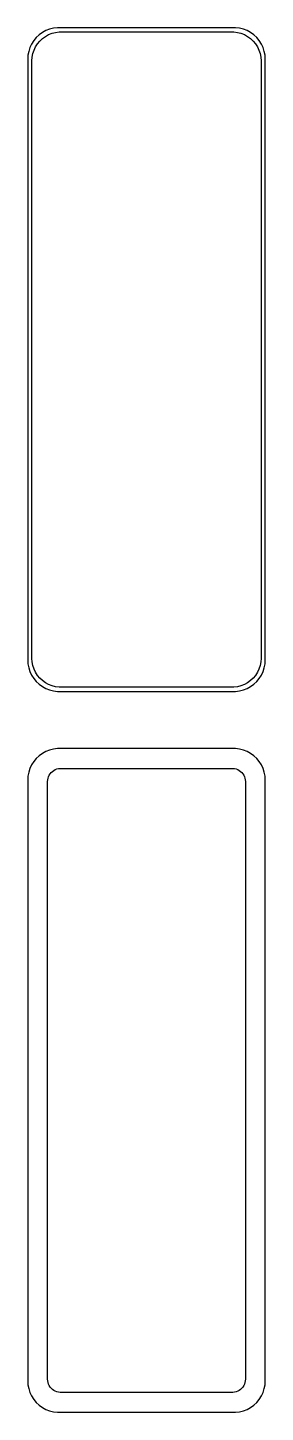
# Model space of a CAD drawing. Header units: metres. Extents: x -19 to 19, y 176 to 394.
import ezdxf

# ---------------------------------------------------------------- set-up
doc = ezdxf.new("R2010")
doc.units = ezdxf.units.M

msp = doc.modelspace()

# ---------------------------------------------------------------- linework, layer by layer
for p, q in [((-15.2951, 394.255), (-15.8789, 394.024)), ((-14.6869, 394.411), (-15.2951, 394.255)), ((-14.0639, 394.49), (-14.6869, 394.411)), ((14.0639, 394.49), (-14.0639, 394.49)), ((14.6869, 394.411), (14.0639, 394.49)), ((15.2951, 394.255), (14.6869, 394.411)), ((15.8789, 394.024), (15.2951, 394.255)), ((-17.7951, 392.439), (-18.1315, 391.909)), ((-17.3948, 392.923), (-17.7951, 392.439)), ((-16.9371, 393.353), (-17.3948, 392.923)), ((-17.204, 391.941), (-16.8375, 392.384)), ((-16.4291, 393.722), (-16.9371, 393.353)), ((-16.8375, 392.384), (-16.4184, 392.778)), ((-15.8789, 394.024), (-16.4291, 393.722)), ((-16.4184, 392.778), (-15.9532, 393.116)), ((-15.9532, 393.116), (-15.4494, 393.393)), ((-15.4494, 393.393), (-14.9148, 393.604)), ((-14.9148, 393.604), (-14.3579, 393.747)), ((-14.3579, 393.747), (-13.7875, 393.819)), ((-13.7875, 393.819), (13.7875, 393.819)), ((13.7875, 393.819), (14.3579, 393.747)), ((14.3579, 393.747), (14.9148, 393.604)), ((14.9148, 393.604), (15.4494, 393.393)), ((15.4494, 393.393), (15.9532, 393.116)), ((16.4291, 393.722), (15.8789, 394.024)), ((15.9532, 393.116), (16.4184, 392.778)), ((16.4184, 392.778), (16.8375, 392.384)), ((16.9371, 393.353), (16.4291, 393.722)), ((16.8375, 392.384), (17.204, 391.941)), ((17.3948, 392.923), (16.9371, 393.353)), ((17.7951, 392.439), (17.3948, 392.923)), ((18.1315, 391.909), (17.7951, 392.439)), ((-18.7106, 390.127), (-18.75, 389.5)), ((-18.5929, 390.743), (-18.7106, 390.127)), ((-18.3989, 391.341), (-18.5929, 390.743)), ((-18.1315, 391.909), (-18.3989, 391.341)), ((-18.0784, 389.25), (-18.0423, 389.824)), ((-18.0423, 389.824), (-17.9346, 390.389)), ((-17.9346, 390.389), (-17.7569, 390.935)), ((-17.7569, 390.935), (-17.5121, 391.456)), ((-17.5121, 391.456), (-17.204, 391.941)), ((17.204, 391.941), (17.5121, 391.456)), ((17.5121, 391.456), (17.7569, 390.935)), ((17.7569, 390.935), (17.9346, 390.389)), ((17.9346, 390.389), (18.0423, 389.824)), ((18.0423, 389.824), (18.0784, 389.25)), ((18.3989, 391.341), (18.1315, 391.909)), ((18.5929, 390.743), (18.3989, 391.341)), ((18.7106, 390.127), (18.5929, 390.743)), ((18.75, 389.5), (18.7106, 390.127)), ((-18.75, 389.5), (-18.75, 294.5)), ((-18.0784, 294.75), (-18.0784, 389.25)), ((18.0784, 389.25), (18.0784, 294.75)), ((18.75, 294.5), (18.75, 389.5)), ((-18.75, 294.5), (-18.7106, 293.873)), ((-18.7106, 293.873), (-18.5929, 293.257)), ((-18.0423, 294.176), (-18.0784, 294.75)), ((-17.9346, 293.611), (-18.0423, 294.176)), ((-17.7569, 293.065), (-17.9346, 293.611)), ((17.9346, 293.611), (17.7569, 293.065)), ((18.0423, 294.176), (17.9346, 293.611)), ((18.0784, 294.75), (18.0423, 294.176)), ((18.5929, 293.257), (18.7106, 293.873)), ((18.7106, 293.873), (18.75, 294.5)), ((-18.5929, 293.257), (-18.3989, 292.659)), ((-18.3989, 292.659), (-18.1315, 292.091)), ((-18.1315, 292.091), (-17.7951, 291.561)), ((-17.7951, 291.561), (-17.3948, 291.077)), ((-17.5121, 292.544), (-17.7569, 293.065)), ((-17.204, 292.059), (-17.5121, 292.544)), ((-16.8375, 291.616), (-17.204, 292.059)), ((-16.4184, 291.222), (-16.8375, 291.616)), ((16.8375, 291.616), (16.4184, 291.222)), ((17.204, 292.059), (16.8375, 291.616)), ((17.5121, 292.544), (17.204, 292.059)), ((17.3948, 291.077), (17.7951, 291.561)), ((17.7569, 293.065), (17.5121, 292.544)), ((17.7951, 291.561), (18.1315, 292.091)), ((18.1315, 292.091), (18.3989, 292.659)), ((18.3989, 292.659), (18.5929, 293.257)), ((-17.3948, 291.077), (-16.9371, 290.647)), ((-16.9371, 290.647), (-16.4291, 290.278)), ((-16.4291, 290.278), (-15.8789, 289.976)), ((-15.9532, 290.884), (-16.4184, 291.222)), ((-15.4494, 290.607), (-15.9532, 290.884)), ((-15.8789, 289.976), (-15.2951, 289.745)), ((-14.9148, 290.396), (-15.4494, 290.607)), ((-15.2951, 289.745), (-14.6869, 289.589)), ((-14.3579, 290.253), (-14.9148, 290.396)), ((-14.6869, 289.589), (-14.0639, 289.51)), ((-13.7875, 290.181), (-14.3579, 290.253)), ((-14.0639, 289.51), (14.0639, 289.51)), ((13.7875, 290.181), (-13.7875, 290.181)), ((14.3579, 290.253), (13.7875, 290.181)), ((14.0639, 289.51), (14.6869, 289.589)), ((14.9148, 290.396), (14.3579, 290.253)), ((14.6869, 289.589), (15.2951, 289.745)), ((15.4494, 290.607), (14.9148, 290.396)), ((15.2951, 289.745), (15.8789, 289.976)), ((15.9532, 290.884), (15.4494, 290.607)), ((15.8789, 289.976), (16.4291, 290.278)), ((16.4184, 291.222), (15.9532, 290.884)), ((16.4291, 290.278), (16.9371, 290.647)), ((16.9371, 290.647), (17.3948, 291.077)), ((-14.6869, 280.411), (-15.2951, 280.255)), ((-14.0639, 280.49), (-14.6869, 280.411)), ((14.0639, 280.49), (-14.0639, 280.49)), ((14.6869, 280.411), (14.0639, 280.49)), ((15.2951, 280.255), (14.6869, 280.411)), ((-17.7951, 278.439), (-18.1315, 277.909)), ((-17.3948, 278.923), (-17.7951, 278.439)), ((-16.9371, 279.353), (-17.3948, 278.923)), ((-16.4291, 279.722), (-16.9371, 279.353)), ((-15.8789, 280.024), (-16.4291, 279.722)), ((-15.2951, 280.255), (-15.8789, 280.024)), ((15.8789, 280.024), (15.2951, 280.255)), ((16.4291, 279.722), (15.8789, 280.024)), ((16.9371, 279.353), (16.4291, 279.722)), ((17.3948, 278.923), (16.9371, 279.353)), ((17.7951, 278.439), (17.3948, 278.923)), ((18.1315, 277.909), (17.7951, 278.439)), ((-18.7106, 276.127), (-18.75, 275.5)), ((-18.5929, 276.743), (-18.7106, 276.127)), ((-18.3989, 277.341), (-18.5929, 276.743)), ((-18.1315, 277.909), (-18.3989, 277.341)), ((-15.5434, 275.775), (-15.4615, 276.027)), ((-15.4615, 276.027), (-15.3487, 276.266)), ((-15.3487, 276.266), (-15.2067, 276.49)), ((-15.2067, 276.49), (-15.0378, 276.694)), ((-15.0378, 276.694), (-14.8447, 276.875)), ((-14.8447, 276.875), (-14.6304, 277.031)), ((-14.6304, 277.031), (-14.3982, 277.159)), ((-14.3982, 277.159), (-14.1519, 277.256)), ((-14.1519, 277.256), (-13.8953, 277.322)), ((-13.8953, 277.322), (-13.6325, 277.355)), ((-13.6325, 277.355), (13.6325, 277.355)), ((13.6325, 277.355), (13.8953, 277.322)), ((13.8953, 277.322), (14.1519, 277.256)), ((14.1519, 277.256), (14.3982, 277.159)), ((14.3982, 277.159), (14.6304, 277.031)), ((14.6304, 277.031), (14.8447, 276.875)), ((14.8447, 276.875), (15.0378, 276.694)), ((15.0378, 276.694), (15.2067, 276.49)), ((15.2067, 276.49), (15.3487, 276.266)), ((15.3487, 276.266), (15.4615, 276.027)), ((15.4615, 276.027), (15.5434, 275.775)), ((18.3989, 277.341), (18.1315, 277.909)), ((18.5929, 276.743), (18.3989, 277.341)), ((18.7106, 276.127), (18.5929, 276.743)), ((18.75, 275.5), (18.7106, 276.127)), ((-18.75, 275.5), (-18.75, 180.5)), ((-15.6096, 275.25), (-15.593, 275.514)), ((-15.6096, 180.75), (-15.6096, 275.25)), ((-15.593, 275.514), (-15.5434, 275.775)), ((15.5434, 275.775), (15.593, 275.514)), ((15.593, 275.514), (15.6096, 275.25)), ((15.6096, 275.25), (15.6096, 180.75)), ((18.75, 180.5), (18.75, 275.5)), ((-18.75, 180.5), (-18.7106, 179.873)), ((-18.7106, 179.873), (-18.5929, 179.257)), ((-15.593, 180.486), (-15.6096, 180.75)), ((-15.5434, 180.225), (-15.593, 180.486)), ((-15.4615, 179.973), (-15.5434, 180.225)), ((-15.3487, 179.734), (-15.4615, 179.973)), ((-15.2067, 179.51), (-15.3487, 179.734)), ((15.3487, 179.734), (15.2067, 179.51)), ((15.4615, 179.973), (15.3487, 179.734)), ((15.5434, 180.225), (15.4615, 179.973)), ((15.593, 180.486), (15.5434, 180.225)), ((15.6096, 180.75), (15.593, 180.486)), ((18.5929, 179.257), (18.7106, 179.873)), ((18.7106, 179.873), (18.75, 180.5)), ((-18.5929, 179.257), (-18.3989, 178.659)), ((-18.3989, 178.659), (-18.1315, 178.091)), ((-18.1315, 178.091), (-17.7951, 177.561)), ((-17.7951, 177.561), (-17.3948, 177.077)), ((-15.0378, 179.306), (-15.2067, 179.51)), ((-14.8447, 179.125), (-15.0378, 179.306)), ((-14.6304, 178.969), (-14.8447, 179.125)), ((-14.3982, 178.841), (-14.6304, 178.969)), ((-14.1519, 178.744), (-14.3982, 178.841)), ((-13.8953, 178.678), (-14.1519, 178.744)), ((-13.6325, 178.645), (-13.8953, 178.678)), ((13.6325, 178.645), (-13.6325, 178.645)), ((13.8953, 178.678), (13.6325, 178.645)), ((14.1519, 178.744), (13.8953, 178.678)), ((14.3982, 178.841), (14.1519, 178.744)), ((14.6304, 178.969), (14.3982, 178.841)), ((14.8447, 179.125), (14.6304, 178.969)), ((15.0378, 179.306), (14.8447, 179.125)), ((15.2067, 179.51), (15.0378, 179.306)), ((17.3948, 177.077), (17.7951, 177.561)), ((17.7951, 177.561), (18.1315, 178.091)), ((18.1315, 178.091), (18.3989, 178.659)), ((18.3989, 178.659), (18.5929, 179.257)), ((-17.3948, 177.077), (-16.9371, 176.647)), ((-16.9371, 176.647), (-16.4291, 176.278)), ((-16.4291, 176.278), (-15.8789, 175.976)), ((-15.8789, 175.976), (-15.2951, 175.745)), ((-15.2951, 175.745), (-14.6869, 175.589)), ((-14.6869, 175.589), (-14.0639, 175.51)), ((-14.0639, 175.51), (14.0639, 175.51)), ((14.0639, 175.51), (14.6869, 175.589)), ((14.6869, 175.589), (15.2951, 175.745)), ((15.2951, 175.745), (15.8789, 175.976)), ((15.8789, 175.976), (16.4291, 176.278)), ((16.4291, 176.278), (16.9371, 176.647)), ((16.9371, 176.647), (17.3948, 177.077))]:
    msp.add_line(p, q)

doc.saveas('drawing.dxf')
